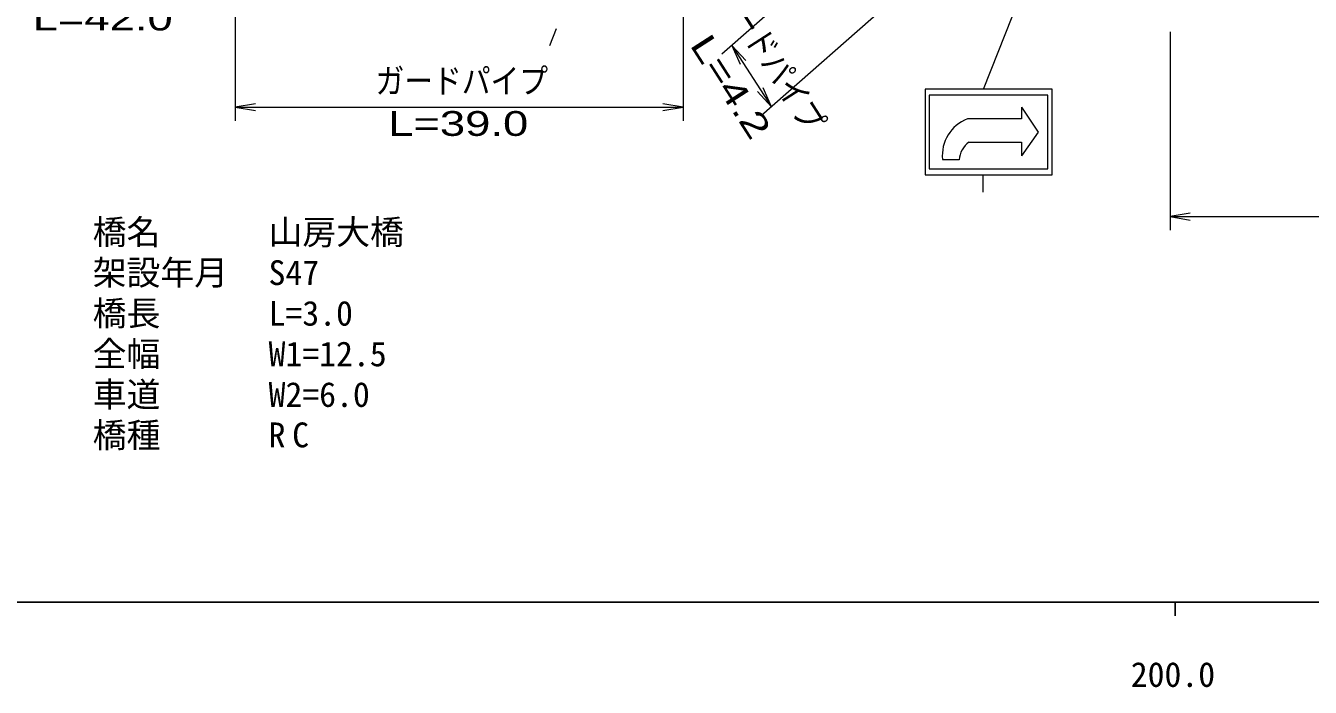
# Model space of a CAD drawing. Units: millimetres, scale not verified. Extents: x 40000 to 680000, y 20000 to 380000.
# Drawn here: x 183046 to 277998, y 198715 to 247588 of the extents above; entities that cross this region are included whole.
import ezdxf
from ezdxf.enums import TextEntityAlignment as Align

# ---------------------------------------------------------------- set-up
doc = ezdxf.new("R2010")
doc.units = ezdxf.units.MM
doc.header["$LTSCALE"] = 1000
for name, color, linetype, lineweight in [('M-STR-HTXT', 7, 'Continuous', 13), ('M-STR-STRC', 7, 'Continuous', 13), ('M-TTL-BAND', 7, 'Continuous', 25), ('M-WORK', 1, 'Continuous', 13)]:
    doc.layers.add(name, color=color, linetype=linetype, lineweight=lineweight)
doc.styles.add('ＭＳ ゴシック', font='')
doc.styles.add('ＭＳ Ｐゴシック', font='')
doc.styles.get('ＭＳ ゴシック').set_extended_font_data('MS Gothic')
doc.styles.get('ＭＳ Ｐゴシック').set_extended_font_data('MS PGothic')

# ---------------------------------------------------------------- blocks, each defined once
blk = doc.blocks.new('open_arrow')
at = {"color": 0, "linetype": 'Continuous', "lineweight": -2}
blk.add_lwpolyline([(7.5, 1.25), (0, 0), (7.5, -1.25)], dxfattribs=at)

msp = doc.modelspace()

# ---------------------------------------------------------------- linework, layer by layer
at = {"layer": 'M-STR-HTXT'}
for p, q in [((198538, 278725), (198538, 240567)), ((231648, 269284), (231648, 240567)), ((256740, 265064), (234500, 245476)), ((259763, 260628), (237412, 240941)), ((267629, 247133), (267629, 232484)), ((235250, 246137), (238163, 241602)), ((198538, 241567), (231648, 241567)), ((267629, 233484), (307030, 233484))]:
    msp.add_line(p, q, dxfattribs=at)
at = {"layer": 'M-STR-STRC'}
for p, q in [((253834, 242898), (262386, 264423)), ((258906, 242898), (249524, 242898)), ((249524, 242898), (249524, 236570)), ((258606, 242448), (249824, 242448)), ((249824, 242448), (249824, 237020)), ((258606, 237020), (258606, 242448)), ((258906, 236570), (258906, 242898)), ((256652, 241563), (256652, 240706)), ((256652, 241563), (257882, 239717)), ((256652, 240706), (252648, 240706)), ((257882, 239717), (256652, 237974)), ((252756, 238992), (256652, 238992)), ((256652, 238992), (256652, 237974)), ((250805, 237711), (252040, 237711)), ((249524, 236570), (258906, 236570)), ((249824, 237020), (258606, 237020)), ((253789, 236570), (253789, 235294))]:
    msp.add_line(p, q, dxfattribs=at)
for centre, radius, start, end in [((253725, 237979), 2932, 111.55552, 185.2492), ((253851, 237549), 1812, 127.19087, 175.83503)]:
    msp.add_arc(centre, radius, start, end, dxfattribs=at)
at = {"layer": 'M-TTL-BAND'}
for p, q in [((40000, 205000), (579000, 205000)), ((268000, 205000), (268000, 204000))]:
    msp.add_line(p, q, dxfattribs=at)
at = {"layer": 'M-WORK'}
msp.add_line((222261, 247356), (221755, 246112), dxfattribs=at)

# ---------------------------------------------------------------- block references
at = {"layer": 'M-STR-HTXT', "xscale": 200, "yscale": 200}
for p, rotation in [((235250, 246137), 302.7), ((238163, 241602), 122.7), ((231648, 241567), 180)]:
    msp.add_blockref('open_arrow', p, dxfattribs=dict(at, rotation=rotation))
for p in [(198538, 241567), (267629, 233484)]:
    msp.add_blockref('open_arrow', p, dxfattribs=at)

# ---------------------------------------------------------------- texts
at = {"layer": 'M-STR-HTXT', "style": 'ＭＳ Ｐゴシック'}
for s, width, p in [('ガードパイプ', 0.85, (236823, 244574)), ('L=4.2', 1.4, (233924, 242296))]:
    msp.add_text(s, height=1833, rotation=302.714, dxfattribs=dict(at, width=width)).set_placement(p, align=Align.BOTTOM_CENTER)
for s, width, p in [('L=42.0', 1.4, (188734, 246689)), ('ガードパイプ', 0.85, (215281, 242044)), ('L=39.0', 1.4, (215015, 238898))]:
    msp.add_text(s, height=1833, dxfattribs=dict(at, width=width)).set_placement(p, align=Align.BOTTOM_CENTER)
at = {"layer": 'M-STR-HTXT', "style": 'ＭＳ ゴシック'}
for s, p in [('橋名', (188000, 232345)), ('山房大橋', (201000, 232345)), ('架設年月', (188000, 229345)), ('S47', (201000, 229345)), ('橋長', (188000, 226345)), ('L=3.0', (201000, 226345)), ('全幅', (188000, 223345)), ('W1=12.5', (201000, 223345)), ('車道', (188000, 220345)), ('W2=6.0', (201000, 220345)), ('橋種', (188000, 217345))]:
    msp.add_text(s, height=1833, dxfattribs=at).set_placement(p, align=Align.MIDDLE_LEFT)
at = {"layer": 'M-STR-HTXT', "insert": (201000, 217345), "char_height": 1833, "attachment_point": 4, "style": 'ＭＳ ゴシック'}
msp.add_mtext('\\T1.4;RC', dxfattribs=at)
at = {"layer": 'M-TTL-BAND', "style": 'ＭＳ ゴシック'}
msp.add_text('200.0', height=1833, dxfattribs=at).set_placement((267844, 198195), align=Align.BOTTOM_CENTER)

doc.saveas('drawing.dxf')
